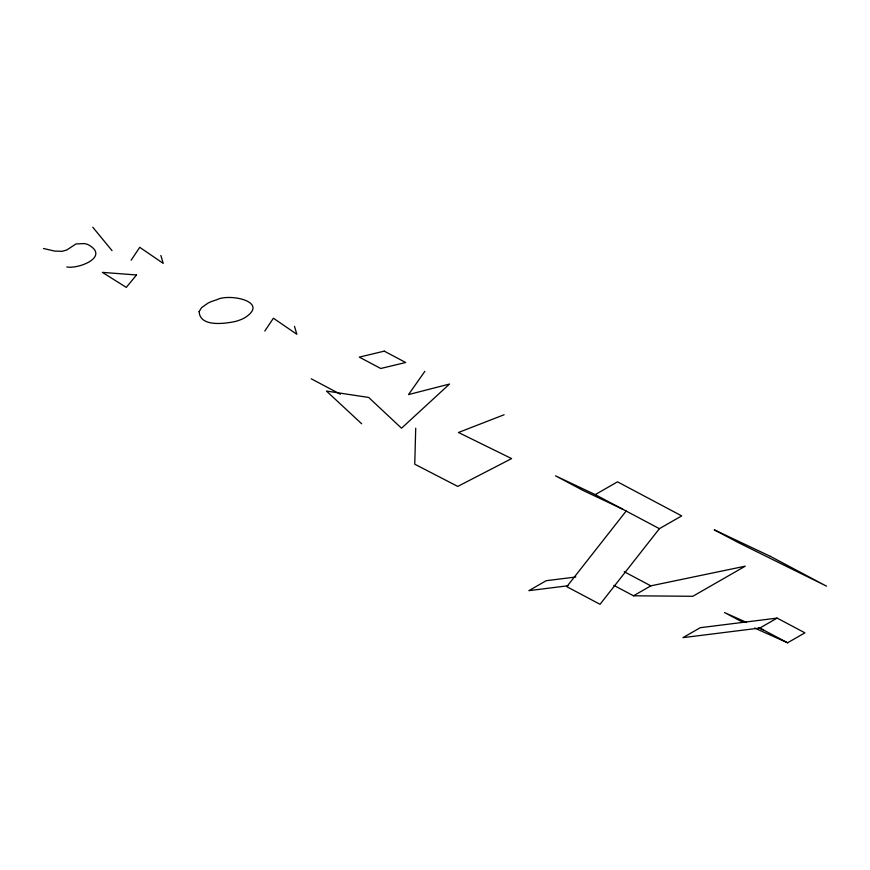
<?xml version="1.0" encoding="UTF-8"?>
<svg xmlns="http://www.w3.org/2000/svg" width="870" height="870" viewBox="0 0 870 870"><rect width="100%" height="100%" fill="white"/><g stroke="black" fill="none" stroke-linecap="round" stroke-linejoin="round"><path stroke-width="1.3" d="M415.719 428.192L414.751 464.199L457.761 486.417L511.614 458.599L458.468 432.488L504.089 414.762M131.152 260.184L139.744 247.319L163.223 263.392L160.852 255.475M264.795 331.078L273.387 318.213L296.866 334.287L294.495 326.37M424.875 371.327L408.519 394.578L449.507 384.051L401.527 428.214L368.684 397.449L326.457 391.054L361.67 423.777M626.161 511.049L566.794 586.674L600.028 604.302L659.406 528.677L681.688 515.888L617.493 481.839L595.221 494.628L555.56 475.857L583.074 490.452L622.724 509.222M633.512 595.798L650.836 585.847L745.264 566.174L692.814 596.287L633.512 595.798L613.828 585.358M777.138 618.102L700.274 627.694L682.939 637.645L759.804 628.053L777.138 618.102L804.913 632.838L787.589 642.789L754.638 628.031M575.864 577.006L546.186 580.703L528.862 590.654L567.969 585.771M66.805 266.959C78.55 269.221 110.098 256.878 88.392 244.785A9.961 5.057 11.8 0 0 84.227 243.567L75.973 243.959L66.783 249.973L62.042 251.31L54.647 251.082L43.5 248.505M746.427 622.365L724.471 612.534L742.806 622.257M758.629 627.825L763.512 630.01M595.221 494.628L659.406 528.677M311.221 378.776L340.387 394.251M759.804 628.053L787.589 642.789M624.214 571.731L650.836 585.847M92.785 227.211L112.034 250.658M199.132 311.601C199.861 327.414 225.036 323.629 235.455 321.443A56.702 28.775 11.8 0 0 243.937 318.235C271.32 301.77 228.973 292.875 216.543 299.878A56.702 28.775 11.8 0 0 208.06 303.075L201.59 307.654L199.132 311.601M136.514 274.985L126.28 287.394L102.377 272.364L136.514 274.985M384.257 351.143L359.31 357.124L380.734 368.488L405.681 362.507L384.257 351.143M770.374 556.365L714.237 529.819L738.315 542.586L826.5 586.141L770.374 556.365"/></g></svg>
